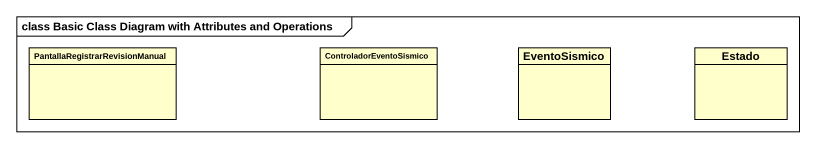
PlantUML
@startuml
mainframe class Basic Class Diagram with Attributes and Operations
hide circle
hide empty members
class "PantallaRegistrarRevisionManual" as PantallaRegistrarRevisionMan
class ControladorEventoSismico
class EventoSismico
class Estado
@enduml
